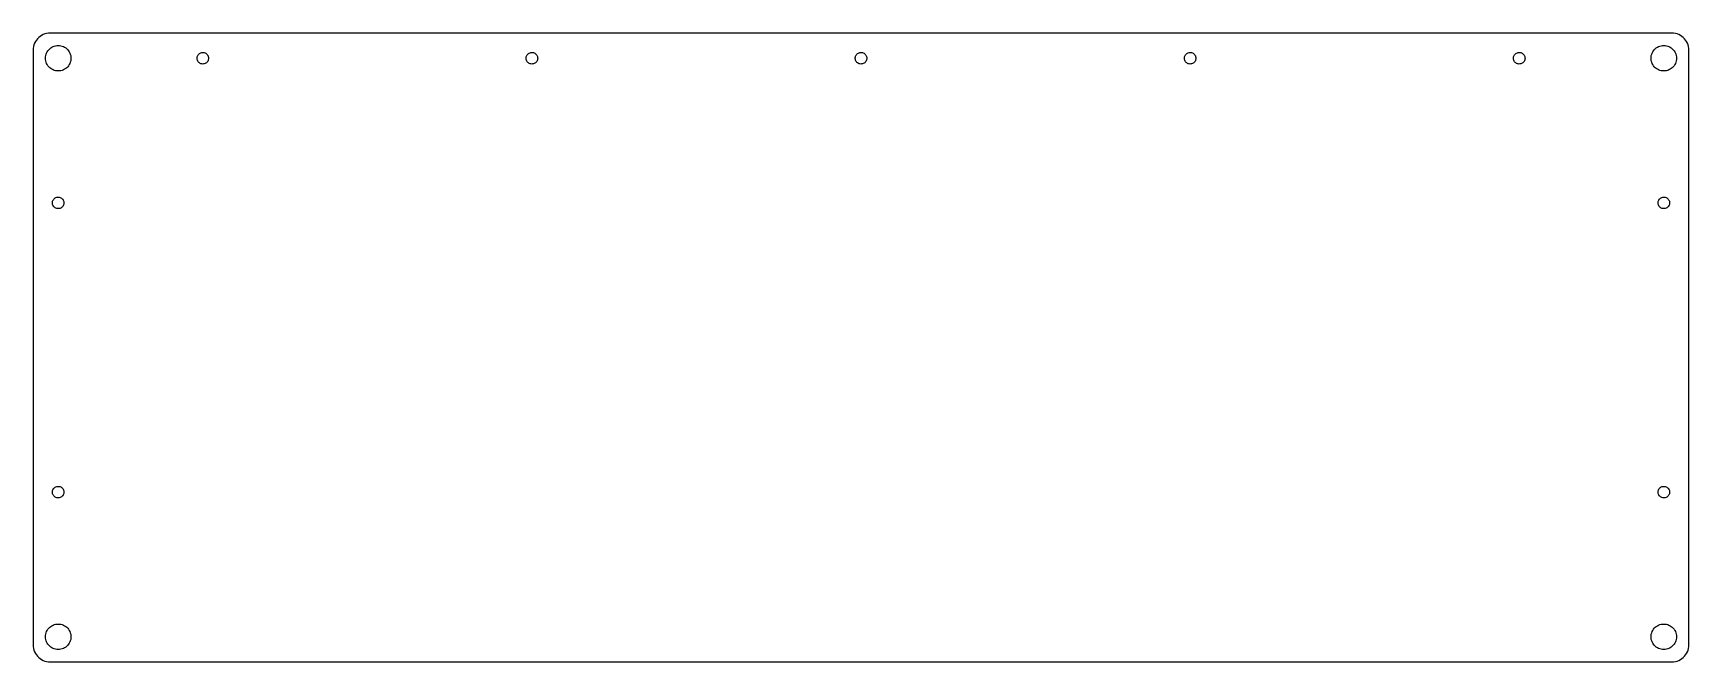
# Model space of a CAD drawing. Header units: metres. Extents: x -243 to 243, y -92 to 92.
import ezdxf

# ---------------------------------------------------------------- set-up
doc = ezdxf.new("R2010")
doc.units = ezdxf.units.M

msp = doc.modelspace()

# ---------------------------------------------------------------- linework, layer by layer
for p, q in [((-243.348, 87.8976), (-243.375, 87.375)), ((-243.266, 88.4146), (-243.348, 87.8976)), ((-243.13, 88.9201), (-243.266, 88.4146)), ((-242.943, 89.4087), (-243.13, 88.9201)), ((-242.705, 89.875), (-242.943, 89.4087)), ((-242.42, 90.3139), (-242.705, 89.875)), ((-242.091, 90.7207), (-242.42, 90.3139)), ((-241.721, 91.0907), (-242.091, 90.7207)), ((-241.314, 91.4201), (-241.721, 91.0907)), ((-240.875, 91.7051), (-241.314, 91.4201)), ((-240.409, 91.9427), (-240.875, 91.7051)), ((-239.92, 92.1303), (-240.409, 91.9427)), ((-239.415, 92.2657), (-239.92, 92.1303)), ((-238.898, 92.3476), (-239.415, 92.2657)), ((-238.375, 92.375), (-238.898, 92.3476)), ((-238.787, 87.5092), (-238.509, 87.7868)), ((-238.509, 87.7868), (-238.204, 88.0338)), ((238.375, 92.375), (-238.375, 92.375)), ((-238.204, 88.0338), (-237.875, 88.2476)), ((-237.875, 88.2476), (-237.525, 88.4258)), ((-237.525, 88.4258), (-237.159, 88.5665)), ((-237.159, 88.5665), (-236.78, 88.668)), ((-236.78, 88.668), (-236.392, 88.7294)), ((-236.392, 88.7294), (-236, 88.75)), ((-236, 88.75), (-235.608, 88.7294)), ((-235.608, 88.7294), (-235.22, 88.668)), ((-235.22, 88.668), (-234.841, 88.5665)), ((-234.841, 88.5665), (-234.475, 88.4258)), ((-234.475, 88.4258), (-234.125, 88.2476)), ((-234.125, 88.2476), (-233.796, 88.0338)), ((-233.796, 88.0338), (-233.491, 87.7868)), ((-233.491, 87.7868), (-233.213, 87.5092)), ((233.213, 87.5092), (233.491, 87.7868)), ((233.491, 87.7868), (233.796, 88.0338)), ((233.796, 88.0338), (234.125, 88.2476)), ((234.125, 88.2476), (234.475, 88.4258)), ((234.475, 88.4258), (234.841, 88.5665)), ((234.841, 88.5665), (235.22, 88.668)), ((235.22, 88.668), (235.608, 88.7294)), ((235.608, 88.7294), (236, 88.75)), ((236, 88.75), (236.392, 88.7294)), ((236.392, 88.7294), (236.78, 88.668)), ((236.78, 88.668), (237.159, 88.5665)), ((237.159, 88.5665), (237.525, 88.4258)), ((237.525, 88.4258), (237.875, 88.2476)), ((237.875, 88.2476), (238.204, 88.0338)), ((238.204, 88.0338), (238.509, 87.7868)), ((238.898, 92.3476), (238.375, 92.375)), ((238.509, 87.7868), (238.787, 87.5092)), ((239.415, 92.2657), (238.898, 92.3476)), ((239.92, 92.1303), (239.415, 92.2657)), ((240.409, 91.9427), (239.92, 92.1303)), ((240.875, 91.7051), (240.409, 91.9427)), ((241.314, 91.4201), (240.875, 91.7051)), ((241.721, 91.0907), (241.314, 91.4201)), ((242.091, 90.7207), (241.721, 91.0907)), ((242.42, 90.3139), (242.091, 90.7207)), ((242.705, 89.875), (242.42, 90.3139)), ((242.943, 89.4087), (242.705, 89.875)), ((243.13, 88.9201), (242.943, 89.4087)), ((243.266, 88.4146), (243.13, 88.9201)), ((243.348, 87.8976), (243.266, 88.4146)), ((243.375, 87.375), (243.348, 87.8976)), ((-243.375, 87.375), (-243.375, -87.375)), ((-239.75, 85), (-239.729, 85.392)), ((-239.729, 84.608), (-239.75, 85)), ((-239.729, 85.392), (-239.668, 85.7797)), ((-239.668, 84.2203), (-239.729, 84.608)), ((-239.668, 85.7797), (-239.566, 86.1588)), ((-239.566, 83.8412), (-239.668, 84.2203)), ((-239.566, 86.1588), (-239.426, 86.5253)), ((-239.426, 83.4747), (-239.566, 83.8412)), ((-239.426, 86.5253), (-239.248, 86.875)), ((-239.248, 83.125), (-239.426, 83.4747)), ((-239.248, 86.875), (-239.034, 87.2042)), ((-239.034, 82.7958), (-239.248, 83.125)), ((-239.034, 87.2042), (-238.787, 87.5092)), ((-238.787, 82.4908), (-239.034, 82.7958)), ((-233.213, 87.5092), (-232.966, 87.2042)), ((-232.966, 82.7958), (-233.213, 82.4908)), ((-232.966, 87.2042), (-232.752, 86.875)), ((-232.752, 83.125), (-232.966, 82.7958)), ((-232.752, 86.875), (-232.574, 86.5253)), ((-232.574, 83.4747), (-232.752, 83.125)), ((-232.574, 86.5253), (-232.434, 86.1588)), ((-232.434, 83.8412), (-232.574, 83.4747)), ((-232.434, 86.1588), (-232.332, 85.7797)), ((-232.332, 84.2203), (-232.434, 83.8412)), ((-232.332, 85.7797), (-232.271, 85.392)), ((-232.271, 84.608), (-232.332, 84.2203)), ((-232.271, 85.392), (-232.25, 85)), ((-232.25, 85), (-232.271, 84.608)), ((-195.195, 85.1241), (-195.159, 85.3696)), ((-195.195, 84.8759), (-195.195, 85.1241)), ((-195.159, 84.6304), (-195.195, 84.8759)), ((-195.159, 85.3696), (-195.088, 85.6073)), ((-195.088, 84.3927), (-195.159, 84.6304)), ((-195.088, 85.6073), (-194.982, 85.832)), ((-194.982, 84.168), (-195.088, 84.3927)), ((-194.982, 85.832), (-194.846, 86.039)), ((-194.846, 83.961), (-194.982, 84.168)), ((-194.846, 86.039), (-194.68, 86.2238)), ((-194.68, 83.7762), (-194.846, 83.961)), ((-194.68, 86.2238), (-194.489, 86.3826)), ((-194.489, 83.6174), (-194.68, 83.7762)), ((-194.489, 86.3826), (-194.277, 86.5119)), ((-194.277, 83.4881), (-194.489, 83.6174)), ((-194.277, 86.5119), (-194.049, 86.6089)), ((-194.049, 83.3911), (-194.277, 83.4881)), ((-194.049, 86.6089), (-193.809, 86.6717)), ((-193.809, 83.3283), (-194.049, 83.3911)), ((-193.809, 86.6717), (-193.562, 86.6989)), ((-193.562, 83.3011), (-193.809, 83.3283)), ((-193.562, 86.6989), (-193.314, 86.6898)), ((-193.314, 83.3102), (-193.562, 83.3011)), ((-193.314, 86.6898), (-193.07, 86.6447)), ((-193.07, 83.3553), (-193.314, 83.3102)), ((-193.07, 86.6447), (-192.835, 86.5646)), ((-192.835, 83.4354), (-193.07, 83.3553)), ((-192.835, 86.5646), (-192.614, 86.4511)), ((-192.614, 83.5489), (-192.835, 83.4354)), ((-192.614, 86.4511), (-192.413, 86.3067)), ((-192.413, 83.6933), (-192.614, 83.5489)), ((-192.413, 86.3067), (-192.234, 86.1344)), ((-192.234, 83.8656), (-192.413, 83.6933)), ((-192.234, 86.1344), (-192.082, 85.938)), ((-192.082, 84.062), (-192.234, 83.8656)), ((-192.082, 85.938), (-191.961, 85.7216)), ((-191.961, 84.2784), (-192.082, 84.062)), ((-191.961, 85.7216), (-191.872, 85.4898)), ((-191.872, 84.5102), (-191.961, 84.2784)), ((-191.872, 85.4898), (-191.818, 85.2475)), ((-191.818, 84.7525), (-191.872, 84.5102)), ((-191.818, 85.2475), (-191.8, 85)), ((-191.8, 85), (-191.818, 84.7525)), ((-98.4455, 85.1241), (-98.4093, 85.3696)), ((-98.4455, 84.8759), (-98.4455, 85.1241)), ((-98.4093, 84.6304), (-98.4455, 84.8759)), ((-98.4093, 85.3696), (-98.3378, 85.6073)), ((-98.3378, 84.3927), (-98.4093, 84.6304)), ((-98.3378, 85.6073), (-98.2325, 85.832)), ((-98.2325, 84.168), (-98.3378, 84.3927)), ((-98.2325, 85.832), (-98.0955, 86.039)), ((-98.0955, 83.961), (-98.2325, 84.168)), ((-98.0955, 86.039), (-97.9299, 86.2238)), ((-97.9299, 83.7762), (-98.0955, 83.961)), ((-97.9299, 86.2238), (-97.7392, 86.3826)), ((-97.7392, 83.6174), (-97.9299, 83.7762)), ((-97.7392, 86.3826), (-97.5273, 86.5119)), ((-97.5273, 83.4881), (-97.7392, 83.6174)), ((-97.5273, 86.5119), (-97.2989, 86.6089)), ((-97.2989, 83.3911), (-97.5273, 83.4881)), ((-97.2989, 86.6089), (-97.0588, 86.6717)), ((-97.0588, 83.3283), (-97.2989, 83.3911)), ((-97.0588, 86.6717), (-96.8121, 86.6989)), ((-96.8121, 83.3011), (-97.0588, 83.3283)), ((-96.8121, 86.6989), (-96.5641, 86.6898)), ((-96.5641, 83.3102), (-96.8121, 83.3011)), ((-96.5641, 86.6898), (-96.32, 86.6447)), ((-96.32, 83.3553), (-96.5641, 83.3102)), ((-96.32, 86.6447), (-96.0851, 86.5646)), ((-96.0851, 83.4354), (-96.32, 83.3553)), ((-96.0851, 86.5646), (-95.8644, 86.4511)), ((-95.8644, 83.5489), (-96.0851, 83.4354)), ((-95.8644, 86.4511), (-95.6626, 86.3067)), ((-95.6626, 83.6933), (-95.8644, 83.5489)), ((-95.6626, 86.3067), (-95.4839, 86.1344)), ((-95.4839, 83.8656), (-95.6626, 83.6933)), ((-95.4839, 86.1344), (-95.3322, 85.938)), ((-95.3322, 84.062), (-95.4839, 83.8656)), ((-95.3322, 85.938), (-95.2107, 85.7216)), ((-95.2107, 84.2784), (-95.3322, 84.062)), ((-95.2107, 85.7216), (-95.1221, 85.4898)), ((-95.1221, 84.5102), (-95.2107, 84.2784)), ((-95.1221, 85.4898), (-95.0681, 85.2475)), ((-95.0681, 84.7525), (-95.1221, 84.5102)), ((-95.0681, 85.2475), (-95.05, 85)), ((-95.05, 85), (-95.0681, 84.7525)), ((-1.69545, 85.1241), (-1.65932, 85.3696)), ((-1.69545, 84.8759), (-1.69545, 85.1241)), ((-1.65932, 84.6304), (-1.69545, 84.8759)), ((-1.65932, 85.3696), (-1.58781, 85.6073)), ((-1.58781, 84.3927), (-1.65932, 84.6304)), ((-1.58781, 85.6073), (-1.48248, 85.832)), ((-1.48248, 84.168), (-1.58781, 84.3927)), ((-1.48248, 85.832), (-1.34554, 86.039)), ((-1.34554, 83.961), (-1.48248, 84.168)), ((-1.34554, 86.039), (-1.17992, 86.2238)), ((-1.17992, 83.7762), (-1.34554, 83.961)), ((-1.17992, 86.2238), (-0.98915, 86.3826)), ((-0.98915, 83.6174), (-1.17992, 83.7762)), ((-0.98915, 86.3826), (-0.7773, 86.5119)), ((-0.7773, 83.4881), (-0.98915, 83.6174)), ((-0.7773, 86.5119), (-0.54889, 86.6089)), ((-0.54889, 83.3911), (-0.7773, 83.4881)), ((-0.54889, 86.6089), (-0.30878, 86.6717)), ((-0.30878, 83.3283), (-0.54889, 83.3911)), ((-0.30878, 86.6717), (-0.06207, 86.6989)), ((-0.06207, 83.3011), (-0.30878, 83.3283)), ((-0.06207, 86.6989), (0.18593, 86.6898)), ((0.18593, 83.3102), (-0.06207, 83.3011)), ((0.18593, 86.6898), (0.42998, 86.6447)), ((0.42998, 83.3553), (0.18593, 83.3102)), ((0.42998, 86.6447), (0.66487, 86.5646)), ((0.66487, 83.4354), (0.42998, 83.3553)), ((0.66487, 86.5646), (0.88559, 86.4511)), ((0.88559, 83.5489), (0.66487, 83.4354)), ((0.88559, 86.4511), (1.08743, 86.3067)), ((1.08743, 83.6933), (0.88559, 83.5489)), ((1.08743, 86.3067), (1.2661, 86.1344)), ((1.2661, 83.8656), (1.08743, 83.6933)), ((1.2661, 86.1344), (1.41779, 85.938)), ((1.41779, 84.062), (1.2661, 83.8656)), ((1.41779, 85.938), (1.53926, 85.7216)), ((1.53926, 84.2784), (1.41779, 84.062)), ((1.53926, 85.7216), (1.62791, 85.4898)), ((1.62791, 84.5102), (1.53926, 84.2784)), ((1.62791, 85.4898), (1.68187, 85.2475)), ((1.68187, 84.7525), (1.62791, 84.5102)), ((1.68187, 85.2475), (1.7, 85)), ((1.7, 85), (1.68187, 84.7525)), ((95.0545, 85.1241), (95.0907, 85.3696)), ((95.0545, 84.8759), (95.0545, 85.1241)), ((95.0907, 84.6304), (95.0545, 84.8759)), ((95.0907, 85.3696), (95.1622, 85.6073)), ((95.1622, 84.3927), (95.0907, 84.6304)), ((95.1622, 85.6073), (95.2675, 85.832)), ((95.2675, 84.168), (95.1622, 84.3927)), ((95.2675, 85.832), (95.4044, 86.039)), ((95.4044, 83.961), (95.2675, 84.168)), ((95.4044, 86.039), (95.5701, 86.2238)), ((95.5701, 83.7762), (95.4044, 83.961)), ((95.5701, 86.2238), (95.7608, 86.3826)), ((95.7608, 83.6174), (95.5701, 83.7762)), ((95.7608, 86.3826), (95.9727, 86.5119)), ((95.9727, 83.4881), (95.7608, 83.6174)), ((95.9727, 86.5119), (96.2011, 86.6089)), ((96.2011, 83.3911), (95.9727, 83.4881)), ((96.2011, 86.6089), (96.4412, 86.6717)), ((96.4412, 83.3283), (96.2011, 83.3911)), ((96.4412, 86.6717), (96.6879, 86.6989)), ((96.6879, 83.3011), (96.4412, 83.3283)), ((96.6879, 86.6989), (96.9359, 86.6898)), ((96.9359, 83.3102), (96.6879, 83.3011)), ((96.9359, 86.6898), (97.18, 86.6447)), ((97.18, 83.3553), (96.9359, 83.3102)), ((97.18, 86.6447), (97.4149, 86.5646)), ((97.4149, 83.4354), (97.18, 83.3553)), ((97.4149, 86.5646), (97.6356, 86.4511)), ((97.6356, 83.5489), (97.4149, 83.4354)), ((97.6356, 86.4511), (97.8374, 86.3067)), ((97.8374, 83.6933), (97.6356, 83.5489)), ((97.8374, 86.3067), (98.0161, 86.1344)), ((98.0161, 83.8656), (97.8374, 83.6933)), ((98.0161, 86.1344), (98.1678, 85.938)), ((98.1678, 84.062), (98.0161, 83.8656)), ((98.1678, 85.938), (98.2893, 85.7216)), ((98.2893, 84.2784), (98.1678, 84.062)), ((98.2893, 85.7216), (98.3779, 85.4898)), ((98.3779, 84.5102), (98.2893, 84.2784)), ((98.3779, 85.4898), (98.4319, 85.2475)), ((98.4319, 84.7525), (98.3779, 84.5102)), ((98.4319, 85.2475), (98.45, 85)), ((98.45, 85), (98.4319, 84.7525)), ((191.805, 85.1241), (191.841, 85.3696)), ((191.805, 84.8759), (191.805, 85.1241)), ((191.841, 84.6304), (191.805, 84.8759)), ((191.841, 85.3696), (191.912, 85.6073)), ((191.912, 84.3927), (191.841, 84.6304)), ((191.912, 85.6073), (192.018, 85.832)), ((192.018, 84.168), (191.912, 84.3927)), ((192.018, 85.832), (192.154, 86.039)), ((192.154, 83.961), (192.018, 84.168)), ((192.154, 86.039), (192.32, 86.2238)), ((192.32, 83.7762), (192.154, 83.961)), ((192.32, 86.2238), (192.511, 86.3826)), ((192.511, 83.6174), (192.32, 83.7762)), ((192.511, 86.3826), (192.723, 86.5119)), ((192.723, 83.4881), (192.511, 83.6174)), ((192.723, 86.5119), (192.951, 86.6089)), ((192.951, 83.3911), (192.723, 83.4881)), ((192.951, 86.6089), (193.191, 86.6717)), ((193.191, 83.3283), (192.951, 83.3911)), ((193.191, 86.6717), (193.438, 86.6989)), ((193.438, 83.3011), (193.191, 83.3283)), ((193.438, 86.6989), (193.686, 86.6898)), ((193.686, 83.3102), (193.438, 83.3011)), ((193.686, 86.6898), (193.93, 86.6447)), ((193.93, 83.3553), (193.686, 83.3102)), ((193.93, 86.6447), (194.165, 86.5646)), ((194.165, 83.4354), (193.93, 83.3553)), ((194.165, 86.5646), (194.386, 86.4511)), ((194.386, 83.5489), (194.165, 83.4354)), ((194.386, 86.4511), (194.587, 86.3067)), ((194.587, 83.6933), (194.386, 83.5489)), ((194.587, 86.3067), (194.766, 86.1344)), ((194.766, 83.8656), (194.587, 83.6933)), ((194.766, 86.1344), (194.918, 85.938)), ((194.918, 84.062), (194.766, 83.8656)), ((194.918, 85.938), (195.039, 85.7216)), ((195.039, 84.2784), (194.918, 84.062)), ((195.039, 85.7216), (195.128, 85.4898)), ((195.128, 84.5102), (195.039, 84.2784)), ((195.128, 85.4898), (195.182, 85.2475)), ((195.182, 84.7525), (195.128, 84.5102)), ((195.182, 85.2475), (195.2, 85)), ((195.2, 85), (195.182, 84.7525)), ((232.25, 85), (232.271, 85.392)), ((232.271, 84.608), (232.25, 85)), ((232.271, 85.392), (232.332, 85.7797)), ((232.332, 84.2203), (232.271, 84.608)), ((232.332, 85.7797), (232.434, 86.1588)), ((232.434, 83.8412), (232.332, 84.2203)), ((232.434, 86.1588), (232.574, 86.5253)), ((232.574, 83.4747), (232.434, 83.8412)), ((232.574, 86.5253), (232.752, 86.875)), ((232.752, 83.125), (232.574, 83.4747)), ((232.752, 86.875), (232.966, 87.2042)), ((232.966, 82.7958), (232.752, 83.125)), ((232.966, 87.2042), (233.213, 87.5092)), ((233.213, 82.4908), (232.966, 82.7958)), ((238.787, 87.5092), (239.034, 87.2042)), ((239.034, 82.7958), (238.787, 82.4908)), ((239.034, 87.2042), (239.248, 86.875)), ((239.248, 83.125), (239.034, 82.7958)), ((239.248, 86.875), (239.426, 86.5253)), ((239.426, 83.4747), (239.248, 83.125)), ((239.426, 86.5253), (239.566, 86.1588)), ((239.566, 83.8412), (239.426, 83.4747)), ((239.566, 86.1588), (239.668, 85.7797)), ((239.668, 84.2203), (239.566, 83.8412)), ((239.668, 85.7797), (239.729, 85.392)), ((239.729, 84.608), (239.668, 84.2203)), ((239.729, 85.392), (239.75, 85)), ((239.75, 85), (239.729, 84.608)), ((243.375, -87.375), (243.375, 87.375)), ((-238.509, 82.2132), (-238.787, 82.4908)), ((-238.204, 81.9662), (-238.509, 82.2132)), ((-237.875, 81.7524), (-238.204, 81.9662)), ((-237.525, 81.5742), (-237.875, 81.7524)), ((-237.159, 81.4335), (-237.525, 81.5742)), ((-236.78, 81.3319), (-237.159, 81.4335)), ((-236.392, 81.2705), (-236.78, 81.3319)), ((-236, 81.25), (-236.392, 81.2705)), ((-235.608, 81.2705), (-236, 81.25)), ((-235.22, 81.3319), (-235.608, 81.2705)), ((-234.841, 81.4335), (-235.22, 81.3319)), ((-234.475, 81.5742), (-234.841, 81.4335)), ((-234.125, 81.7524), (-234.475, 81.5742)), ((-233.796, 81.9662), (-234.125, 81.7524)), ((-233.491, 82.2132), (-233.796, 81.9662)), ((-233.213, 82.4908), (-233.491, 82.2132)), ((233.491, 82.2132), (233.213, 82.4908)), ((233.796, 81.9662), (233.491, 82.2132)), ((234.125, 81.7524), (233.796, 81.9662)), ((234.475, 81.5742), (234.125, 81.7524)), ((234.841, 81.4335), (234.475, 81.5742)), ((235.22, 81.3319), (234.841, 81.4335)), ((235.608, 81.2705), (235.22, 81.3319)), ((236, 81.25), (235.608, 81.2705)), ((236.392, 81.2705), (236, 81.25)), ((236.78, 81.3319), (236.392, 81.2705)), ((237.159, 81.4335), (236.78, 81.3319)), ((237.525, 81.5742), (237.159, 81.4335)), ((237.875, 81.7524), (237.525, 81.5742)), ((238.204, 81.9662), (237.875, 81.7524)), ((238.509, 82.2132), (238.204, 81.9662)), ((238.787, 82.4908), (238.509, 82.2132)), ((-237.087, 43.8067), (-236.886, 43.9511)), ((-236.886, 43.9511), (-236.665, 44.0646)), ((-236.665, 44.0646), (-236.43, 44.1447)), ((-236.43, 44.1447), (-236.186, 44.1898)), ((-236.186, 44.1898), (-235.938, 44.1989)), ((-235.938, 44.1989), (-235.691, 44.1717)), ((-235.691, 44.1717), (-235.451, 44.1089)), ((-235.451, 44.1089), (-235.223, 44.0119)), ((-235.223, 44.0119), (-235.011, 43.8826)), ((-235.011, 43.8826), (-234.82, 43.7238)), ((234.82, 43.7238), (235.011, 43.8826)), ((235.011, 43.8826), (235.223, 44.0119)), ((235.223, 44.0119), (235.451, 44.1089)), ((235.451, 44.1089), (235.691, 44.1717)), ((235.691, 44.1717), (235.938, 44.1989)), ((235.938, 44.1989), (236.186, 44.1898)), ((236.186, 44.1898), (236.43, 44.1447)), ((236.43, 44.1447), (236.665, 44.0646)), ((236.665, 44.0646), (236.886, 43.9511)), ((236.886, 43.9511), (237.087, 43.8067)), ((-237.7, 42.5), (-237.682, 42.7475)), ((-237.682, 42.2525), (-237.7, 42.5)), ((-237.682, 42.7475), (-237.628, 42.9898)), ((-237.628, 42.0102), (-237.682, 42.2525)), ((-237.628, 42.9898), (-237.539, 43.2216)), ((-237.539, 41.7784), (-237.628, 42.0102)), ((-237.539, 43.2216), (-237.418, 43.438)), ((-237.418, 41.562), (-237.539, 41.7784)), ((-237.418, 43.438), (-237.266, 43.6344)), ((-237.266, 41.3656), (-237.418, 41.562)), ((-237.266, 43.6344), (-237.087, 43.8067)), ((-237.087, 41.1933), (-237.266, 41.3656)), ((-236.886, 41.0489), (-237.087, 41.1933)), ((-236.665, 40.9354), (-236.886, 41.0489)), ((-236.43, 40.8553), (-236.665, 40.9354)), ((-236.186, 40.8102), (-236.43, 40.8553)), ((-235.938, 40.8011), (-236.186, 40.8102)), ((-235.691, 40.8283), (-235.938, 40.8011)), ((-235.451, 40.8911), (-235.691, 40.8283)), ((-235.223, 40.9881), (-235.451, 40.8911)), ((-235.011, 41.1174), (-235.223, 40.9881)), ((-234.82, 41.2762), (-235.011, 41.1174)), ((-234.82, 43.7238), (-234.654, 43.539)), ((-234.654, 41.461), (-234.82, 41.2762)), ((-234.654, 43.539), (-234.518, 43.332)), ((-234.518, 41.668), (-234.654, 41.461)), ((-234.518, 43.332), (-234.412, 43.1073)), ((-234.412, 41.8927), (-234.518, 41.668)), ((-234.412, 43.1073), (-234.341, 42.8696)), ((-234.341, 42.1304), (-234.412, 41.8927)), ((-234.341, 42.8696), (-234.305, 42.6241)), ((-234.305, 42.3759), (-234.341, 42.1304)), ((-234.305, 42.6241), (-234.305, 42.3759)), ((234.305, 42.6241), (234.341, 42.8696)), ((234.305, 42.3759), (234.305, 42.6241)), ((234.341, 42.1304), (234.305, 42.3759)), ((234.341, 42.8696), (234.412, 43.1073)), ((234.412, 41.8927), (234.341, 42.1304)), ((234.412, 43.1073), (234.518, 43.332)), ((234.518, 41.668), (234.412, 41.8927)), ((234.518, 43.332), (234.654, 43.539)), ((234.654, 41.461), (234.518, 41.668)), ((234.654, 43.539), (234.82, 43.7238)), ((234.82, 41.2762), (234.654, 41.461)), ((235.011, 41.1174), (234.82, 41.2762)), ((235.223, 40.9881), (235.011, 41.1174)), ((235.451, 40.8911), (235.223, 40.9881)), ((235.691, 40.8283), (235.451, 40.8911)), ((235.938, 40.8011), (235.691, 40.8283)), ((236.186, 40.8102), (235.938, 40.8011)), ((236.43, 40.8553), (236.186, 40.8102)), ((236.665, 40.9354), (236.43, 40.8553)), ((236.886, 41.0489), (236.665, 40.9354)), ((237.087, 41.1933), (236.886, 41.0489)), ((237.087, 43.8067), (237.266, 43.6344)), ((237.266, 41.3656), (237.087, 41.1933)), ((237.266, 43.6344), (237.418, 43.438)), ((237.418, 41.562), (237.266, 41.3656)), ((237.418, 43.438), (237.539, 43.2216)), ((237.539, 41.7784), (237.418, 41.562)), ((237.539, 43.2216), (237.628, 42.9898)), ((237.628, 42.0102), (237.539, 41.7784)), ((237.628, 42.9898), (237.682, 42.7475)), ((237.682, 42.2525), (237.628, 42.0102)), ((237.682, 42.7475), (237.7, 42.5)), ((237.7, 42.5), (237.682, 42.2525)), ((-237.7, -42.5), (-237.682, -42.2525)), ((-237.682, -42.7475), (-237.7, -42.5)), ((-237.682, -42.2525), (-237.628, -42.0102)), ((-237.628, -42.9898), (-237.682, -42.7475)), ((-237.628, -42.0102), (-237.539, -41.7784)), ((-237.539, -43.2216), (-237.628, -42.9898)), ((-237.539, -41.7784), (-237.418, -41.562)), ((-237.418, -43.438), (-237.539, -43.2216)), ((-237.418, -41.562), (-237.266, -41.3656)), ((-237.266, -43.6344), (-237.418, -43.438)), ((-237.266, -41.3656), (-237.087, -41.1933)), ((-237.087, -43.8067), (-237.266, -43.6344)), ((-237.087, -41.1933), (-236.886, -41.0489)), ((-236.886, -43.9511), (-237.087, -43.8067)), ((-236.886, -41.0489), (-236.665, -40.9354)), ((-236.665, -40.9354), (-236.43, -40.8553)), ((-236.43, -40.8553), (-236.186, -40.8102)), ((-236.186, -40.8102), (-235.938, -40.8011)), ((-235.938, -40.8011), (-235.691, -40.8283)), ((-235.691, -40.8283), (-235.451, -40.8911)), ((-235.451, -40.8911), (-235.223, -40.9881)), ((-235.223, -40.9881), (-235.011, -41.1174)), ((-235.011, -41.1174), (-234.82, -41.2762)), ((-234.82, -43.7238), (-235.011, -43.8826)), ((-234.82, -41.2762), (-234.654, -41.461)), ((-234.654, -43.539), (-234.82, -43.7238)), ((-234.654, -41.461), (-234.518, -41.668)), ((-234.518, -43.332), (-234.654, -43.539)), ((-234.518, -41.668), (-234.412, -41.8927)), ((-234.412, -43.1073), (-234.518, -43.332)), ((-234.412, -41.8927), (-234.341, -42.1304)), ((-234.341, -42.8696), (-234.412, -43.1073)), ((-234.341, -42.1304), (-234.305, -42.3759)), ((-234.305, -42.6241), (-234.341, -42.8696)), ((-234.305, -42.3759), (-234.305, -42.6241)), ((234.305, -42.3759), (234.341, -42.1304)), ((234.305, -42.6241), (234.305, -42.3759)), ((234.341, -42.8696), (234.305, -42.6241)), ((234.341, -42.1304), (234.412, -41.8927)), ((234.412, -43.1073), (234.341, -42.8696)), ((234.412, -41.8927), (234.518, -41.668)), ((234.518, -43.332), (234.412, -43.1073)), ((234.518, -41.668), (234.654, -41.461)), ((234.654, -43.539), (234.518, -43.332)), ((234.654, -41.461), (234.82, -41.2762)), ((234.82, -43.7238), (234.654, -43.539)), ((234.82, -41.2762), (235.011, -41.1174)), ((235.011, -43.8826), (234.82, -43.7238)), ((235.011, -41.1174), (235.223, -40.9881)), ((235.223, -40.9881), (235.451, -40.8911)), ((235.451, -40.8911), (235.691, -40.8283)), ((235.691, -40.8283), (235.938, -40.8011)), ((235.938, -40.8011), (236.186, -40.8102)), ((236.186, -40.8102), (236.43, -40.8553)), ((236.43, -40.8553), (236.665, -40.9354)), ((236.665, -40.9354), (236.886, -41.0489)), ((236.886, -41.0489), (237.087, -41.1933)), ((237.087, -43.8067), (236.886, -43.9511)), ((237.087, -41.1933), (237.266, -41.3656)), ((237.266, -43.6344), (237.087, -43.8067)), ((237.266, -41.3656), (237.418, -41.562)), ((237.418, -43.438), (237.266, -43.6344)), ((237.418, -41.562), (237.539, -41.7784)), ((237.539, -43.2216), (237.418, -43.438)), ((237.539, -41.7784), (237.628, -42.0102)), ((237.628, -42.9898), (237.539, -43.2216)), ((237.628, -42.0102), (237.682, -42.2525)), ((237.682, -42.7475), (237.628, -42.9898)), ((237.682, -42.2525), (237.7, -42.5)), ((237.7, -42.5), (237.682, -42.7475)), ((-236.665, -44.0646), (-236.886, -43.9511)), ((-236.43, -44.1447), (-236.665, -44.0646)), ((-236.186, -44.1898), (-236.43, -44.1447)), ((-235.938, -44.1989), (-236.186, -44.1898)), ((-235.691, -44.1717), (-235.938, -44.1989)), ((-235.451, -44.1089), (-235.691, -44.1717)), ((-235.223, -44.0119), (-235.451, -44.1089)), ((-235.011, -43.8826), (-235.223, -44.0119)), ((235.223, -44.0119), (235.011, -43.8826)), ((235.451, -44.1089), (235.223, -44.0119)), ((235.691, -44.1717), (235.451, -44.1089)), ((235.938, -44.1989), (235.691, -44.1717)), ((236.186, -44.1898), (235.938, -44.1989)), ((236.43, -44.1447), (236.186, -44.1898)), ((236.665, -44.0646), (236.43, -44.1447)), ((236.886, -43.9511), (236.665, -44.0646)), ((-239.034, -82.7958), (-238.787, -82.4908)), ((-238.787, -82.4908), (-238.509, -82.2132)), ((-238.509, -82.2132), (-238.204, -81.9662)), ((-238.204, -81.9662), (-237.875, -81.7524)), ((-237.875, -81.7524), (-237.525, -81.5742)), ((-237.525, -81.5742), (-237.159, -81.4335)), ((-237.159, -81.4335), (-236.78, -81.3319)), ((-236.78, -81.3319), (-236.392, -81.2705)), ((-236.392, -81.2705), (-236, -81.25)), ((-236, -81.25), (-235.608, -81.2705)), ((-235.608, -81.2705), (-235.22, -81.3319)), ((-235.22, -81.3319), (-234.841, -81.4335)), ((-234.841, -81.4335), (-234.475, -81.5742)), ((-234.475, -81.5742), (-234.125, -81.7524)), ((-234.125, -81.7524), (-233.796, -81.9662)), ((-233.796, -81.9662), (-233.491, -82.2132)), ((-233.491, -82.2132), (-233.213, -82.4908)), ((-233.213, -82.4908), (-232.966, -82.7958)), ((232.966, -82.7958), (233.213, -82.4908)), ((233.213, -82.4908), (233.491, -82.2132)), ((233.491, -82.2132), (233.796, -81.9662)), ((233.796, -81.9662), (234.125, -81.7524)), ((234.125, -81.7524), (234.475, -81.5742)), ((234.475, -81.5742), (234.841, -81.4335)), ((234.841, -81.4335), (235.22, -81.3319)), ((235.22, -81.3319), (235.608, -81.2705)), ((235.608, -81.2705), (236, -81.25)), ((236, -81.25), (236.392, -81.2705)), ((236.392, -81.2705), (236.78, -81.3319)), ((236.78, -81.3319), (237.159, -81.4335)), ((237.159, -81.4335), (237.525, -81.5742)), ((237.525, -81.5742), (237.875, -81.7524)), ((237.875, -81.7524), (238.204, -81.9662)), ((238.204, -81.9662), (238.509, -82.2132)), ((238.509, -82.2132), (238.787, -82.4908)), ((238.787, -82.4908), (239.034, -82.7958)), ((-243.375, -87.375), (-243.348, -87.8976)), ((-239.75, -85), (-239.729, -84.608)), ((-239.729, -85.392), (-239.75, -85)), ((-239.729, -84.608), (-239.668, -84.2203)), ((-239.668, -85.7797), (-239.729, -85.392)), ((-239.668, -84.2203), (-239.566, -83.8412)), ((-239.566, -86.1588), (-239.668, -85.7797)), ((-239.566, -83.8412), (-239.426, -83.4747)), ((-239.426, -86.5253), (-239.566, -86.1588)), ((-239.426, -83.4747), (-239.248, -83.125)), ((-239.248, -86.875), (-239.426, -86.5253)), ((-239.248, -83.125), (-239.034, -82.7958)), ((-239.034, -87.2042), (-239.248, -86.875)), ((-238.787, -87.5092), (-239.034, -87.2042)), ((-238.509, -87.7868), (-238.787, -87.5092)), ((-233.213, -87.5092), (-233.491, -87.7868)), ((-232.966, -87.2042), (-233.213, -87.5092)), ((-232.966, -82.7958), (-232.752, -83.125)), ((-232.752, -86.875), (-232.966, -87.2042)), ((-232.752, -83.125), (-232.574, -83.4747)), ((-232.574, -86.5253), (-232.752, -86.875)), ((-232.574, -83.4747), (-232.434, -83.8412)), ((-232.434, -86.1588), (-232.574, -86.5253)), ((-232.434, -83.8412), (-232.332, -84.2203)), ((-232.332, -85.7797), (-232.434, -86.1588)), ((-232.332, -84.2203), (-232.271, -84.608)), ((-232.271, -85.392), (-232.332, -85.7797)), ((-232.271, -84.608), (-232.25, -85)), ((-232.25, -85), (-232.271, -85.392)), ((232.25, -85), (232.271, -84.608)), ((232.271, -85.392), (232.25, -85)), ((232.271, -84.608), (232.332, -84.2203)), ((232.332, -85.7797), (232.271, -85.392)), ((232.332, -84.2203), (232.434, -83.8412)), ((232.434, -86.1588), (232.332, -85.7797)), ((232.434, -83.8412), (232.574, -83.4747)), ((232.574, -86.5253), (232.434, -86.1588)), ((232.574, -83.4747), (232.752, -83.125)), ((232.752, -86.875), (232.574, -86.5253)), ((232.752, -83.125), (232.966, -82.7958)), ((232.966, -87.2042), (232.752, -86.875)), ((233.213, -87.5092), (232.966, -87.2042)), ((233.491, -87.7868), (233.213, -87.5092)), ((238.787, -87.5092), (238.509, -87.7868)), ((239.034, -87.2042), (238.787, -87.5092)), ((239.034, -82.7958), (239.248, -83.125)), ((239.248, -86.875), (239.034, -87.2042)), ((239.248, -83.125), (239.426, -83.4747)), ((239.426, -86.5253), (239.248, -86.875)), ((239.426, -83.4747), (239.566, -83.8412)), ((239.566, -86.1588), (239.426, -86.5253)), ((239.566, -83.8412), (239.668, -84.2203)), ((239.668, -85.7797), (239.566, -86.1588)), ((239.668, -84.2203), (239.729, -84.608)), ((239.729, -85.392), (239.668, -85.7797)), ((239.729, -84.608), (239.75, -85)), ((239.75, -85), (239.729, -85.392)), ((243.348, -87.8976), (243.375, -87.375)), ((-243.348, -87.8976), (-243.266, -88.4146)), ((-243.266, -88.4146), (-243.13, -88.9201)), ((-243.13, -88.9201), (-242.943, -89.4087)), ((-242.943, -89.4087), (-242.705, -89.875)), ((-242.705, -89.875), (-242.42, -90.3139)), ((-242.42, -90.3139), (-242.091, -90.7207)), ((-242.091, -90.7207), (-241.721, -91.0907)), ((-241.721, -91.0907), (-241.314, -91.4201)), ((-241.314, -91.4201), (-240.875, -91.7051)), ((-240.875, -91.7051), (-240.409, -91.9427)), ((-240.409, -91.9427), (-239.92, -92.1303)), ((-239.92, -92.1303), (-239.415, -92.2657)), ((-239.415, -92.2657), (-238.898, -92.3476)), ((-238.898, -92.3476), (-238.375, -92.375)), ((-238.204, -88.0338), (-238.509, -87.7868)), ((-238.375, -92.375), (238.375, -92.375)), ((-237.875, -88.2476), (-238.204, -88.0338)), ((-237.525, -88.4258), (-237.875, -88.2476)), ((-237.159, -88.5665), (-237.525, -88.4258)), ((-236.78, -88.668), (-237.159, -88.5665)), ((-236.392, -88.7294), (-236.78, -88.668)), ((-236, -88.75), (-236.392, -88.7294)), ((-235.608, -88.7294), (-236, -88.75)), ((-235.22, -88.668), (-235.608, -88.7294)), ((-234.841, -88.5665), (-235.22, -88.668)), ((-234.475, -88.4258), (-234.841, -88.5665)), ((-234.125, -88.2476), (-234.475, -88.4258)), ((-233.796, -88.0338), (-234.125, -88.2476)), ((-233.491, -87.7868), (-233.796, -88.0338)), ((233.796, -88.0338), (233.491, -87.7868)), ((234.125, -88.2476), (233.796, -88.0338)), ((234.475, -88.4258), (234.125, -88.2476)), ((234.841, -88.5665), (234.475, -88.4258)), ((235.22, -88.668), (234.841, -88.5665)), ((235.608, -88.7294), (235.22, -88.668)), ((236, -88.75), (235.608, -88.7294)), ((236.392, -88.7294), (236, -88.75)), ((236.78, -88.668), (236.392, -88.7294)), ((237.159, -88.5665), (236.78, -88.668)), ((237.525, -88.4258), (237.159, -88.5665)), ((237.875, -88.2476), (237.525, -88.4258)), ((238.204, -88.0338), (237.875, -88.2476)), ((238.509, -87.7868), (238.204, -88.0338)), ((238.375, -92.375), (238.898, -92.3476)), ((238.898, -92.3476), (239.415, -92.2657)), ((239.415, -92.2657), (239.92, -92.1303)), ((239.92, -92.1303), (240.409, -91.9427)), ((240.409, -91.9427), (240.875, -91.7051)), ((240.875, -91.7051), (241.314, -91.4201)), ((241.314, -91.4201), (241.721, -91.0907)), ((241.721, -91.0907), (242.091, -90.7207)), ((242.091, -90.7207), (242.42, -90.3139)), ((242.42, -90.3139), (242.705, -89.875)), ((242.705, -89.875), (242.943, -89.4087)), ((242.943, -89.4087), (243.13, -88.9201)), ((243.13, -88.9201), (243.266, -88.4146)), ((243.266, -88.4146), (243.348, -87.8976))]:
    msp.add_line(p, q)

doc.saveas('drawing.dxf')
